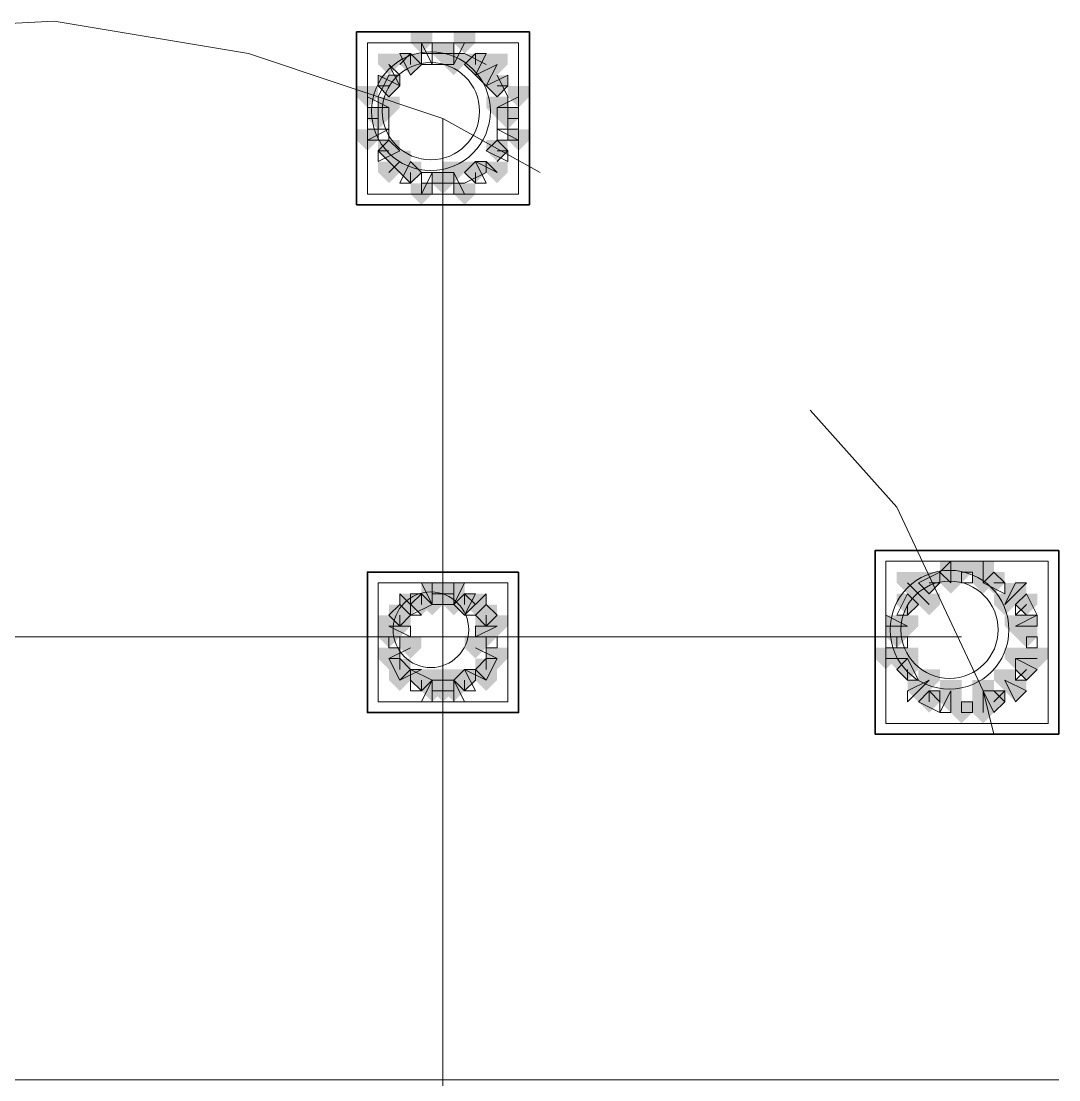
# Model space of a CAD drawing. Header units: millimetres. Extents: x 2315 to 4619, y 1334 to 1897.
# Drawn here: x 3696.15 to 3702.01, y 1554.71 to 1560.69 of the extents above; entities that cross this region are included whole.
import ezdxf

# ---------------------------------------------------------------- set-up
doc = ezdxf.new("R2010")
doc.units = ezdxf.units.MM
for name, color, linetype, true_color in [('PDF_10', 7, 'Continuous', 0x00b85c), ('PDF_AXIS', 7, 'Continuous', 0x00b85c), ('PDF_柱构件', 7, 'Continuous', 0x00b85c), ('PDF_转运站初步方案', 7, 'Continuous', 0x00b85c)]:
    doc.layers.add(name, color=color, linetype=linetype, true_color=true_color)
doc.layers.add('PDF_中心线层', color=1, linetype='Continuous')
doc.layers.add('PDF_粗实线层', color=7, linetype='Continuous')

msp = doc.modelspace()

# ---------------------------------------------------------------- hatches: boundary and pattern name
at = {"layer": 'PDF_10', "transparency": 33554559}
for points in [[(3698.5327, 1560.5703), (3698.4716, 1560.5703), (3698.4716, 1560.5093), (3698.5327, 1560.4482), (3698.5937, 1560.5093), (3698.5937, 1560.5703)], [(3698.5327, 1560.5703), (3698.4716, 1560.5703), (3698.4716, 1560.5093), (3698.5327, 1560.4482), (3698.5937, 1560.5093), (3698.5937, 1560.5703)], [(3698.5327, 1560.5703), (3698.4716, 1560.5703), (3698.4716, 1560.5093), (3698.5327, 1560.4482), (3698.5937, 1560.5093), (3698.5937, 1560.5703)], [(3698.3494, 1560.5093), (3698.2883, 1560.5093), (3698.2883, 1560.4482), (3698.3494, 1560.3871), (3698.4105, 1560.4482), (3698.4105, 1560.5093)], [(3698.3494, 1560.5093), (3698.2883, 1560.5093), (3698.2883, 1560.4482), (3698.3494, 1560.3871), (3698.4105, 1560.4482), (3698.4105, 1560.5093)], [(3698.7159, 1560.5093), (3698.6548, 1560.5093), (3698.6548, 1560.4482), (3698.7159, 1560.3871), (3698.777, 1560.4482), (3698.777, 1560.5093)], [(3698.7159, 1560.5093), (3698.6548, 1560.5093), (3698.6548, 1560.4482), (3698.7159, 1560.3871), (3698.777, 1560.4482), (3698.777, 1560.5093)], [(3698.2273, 1560.3871), (3698.1662, 1560.3871), (3698.1662, 1560.326), (3698.2273, 1560.2649), (3698.2883, 1560.326), (3698.2883, 1560.3871)], [(3698.2273, 1560.3871), (3698.1662, 1560.3871), (3698.1662, 1560.326), (3698.2273, 1560.2649), (3698.2883, 1560.326), (3698.2883, 1560.3871)], [(3698.8381, 1560.3871), (3698.777, 1560.3871), (3698.777, 1560.326), (3698.8381, 1560.2649), (3698.8991, 1560.326), (3698.8991, 1560.3871)], [(3698.8381, 1560.3871), (3698.777, 1560.3871), (3698.777, 1560.326), (3698.8381, 1560.2649), (3698.8991, 1560.326), (3698.8991, 1560.3871)], [(3698.1662, 1560.2039), (3698.1051, 1560.2039), (3698.1051, 1560.1428), (3698.1662, 1560.0817), (3698.2273, 1560.1428), (3698.2273, 1560.2039)], [(3698.1662, 1560.2039), (3698.1051, 1560.2039), (3698.1051, 1560.1428), (3698.1662, 1560.0817), (3698.2273, 1560.1428), (3698.2273, 1560.2039)], [(3698.8991, 1560.2039), (3698.8381, 1560.2039), (3698.8381, 1560.1428), (3698.8991, 1560.0817), (3698.9602, 1560.1428), (3698.9602, 1560.2039)], [(3698.8991, 1560.2039), (3698.8381, 1560.2039), (3698.8381, 1560.1428), (3698.8991, 1560.0817), (3698.9602, 1560.1428), (3698.9602, 1560.2039)], [(3698.2273, 1560.0206), (3698.1662, 1560.0206), (3698.1662, 1559.9595), (3698.2273, 1559.8985), (3698.2883, 1559.9595), (3698.2883, 1560.0206)], [(3698.2273, 1560.0206), (3698.1662, 1560.0206), (3698.1662, 1559.9595), (3698.2273, 1559.8985), (3698.2883, 1559.9595), (3698.2883, 1560.0206)], [(3698.8381, 1560.0206), (3698.777, 1560.0206), (3698.777, 1559.9595), (3698.8381, 1559.8985), (3698.8991, 1559.9595), (3698.8991, 1560.0206)], [(3698.8381, 1560.0206), (3698.777, 1560.0206), (3698.777, 1559.9595), (3698.8381, 1559.8985), (3698.8991, 1559.9595), (3698.8991, 1560.0206)], [(3698.3494, 1559.8985), (3698.2883, 1559.8985), (3698.2883, 1559.8374), (3698.3494, 1559.7763), (3698.4105, 1559.8374), (3698.4105, 1559.8985)], [(3698.3494, 1559.8985), (3698.2883, 1559.8985), (3698.2883, 1559.8374), (3698.3494, 1559.7763), (3698.4105, 1559.8374), (3698.4105, 1559.8985)], [(3698.7159, 1559.8985), (3698.6548, 1559.8985), (3698.6548, 1559.8374), (3698.7159, 1559.7763), (3698.777, 1559.8374), (3698.777, 1559.8985)], [(3698.7159, 1559.8985), (3698.6548, 1559.8985), (3698.6548, 1559.8374), (3698.7159, 1559.7763), (3698.777, 1559.8374), (3698.777, 1559.8985)], [(3698.5327, 1559.8374), (3698.4716, 1559.8374), (3698.4716, 1559.7763), (3698.5327, 1559.7152), (3698.5937, 1559.7763), (3698.5937, 1559.8374)], [(3698.5327, 1559.8374), (3698.4716, 1559.8374), (3698.4716, 1559.7763), (3698.5327, 1559.7152), (3698.5937, 1559.7763), (3698.5937, 1559.8374)], [(3701.4646, 1557.6385), (3701.4035, 1557.6385), (3701.4035, 1557.5774), (3701.4646, 1557.5163), (3701.5256, 1557.5774), (3701.5256, 1557.6385)], [(3701.4646, 1557.6385), (3701.4035, 1557.6385), (3701.4035, 1557.5774), (3701.4646, 1557.5163), (3701.5256, 1557.5774), (3701.5256, 1557.6385)], [(3701.2813, 1557.5774), (3701.2202, 1557.5774), (3701.2202, 1557.5163), (3701.2813, 1557.4552), (3701.3424, 1557.5163), (3701.3424, 1557.5774)], [(3701.2813, 1557.5774), (3701.2202, 1557.5774), (3701.2202, 1557.5163), (3701.2813, 1557.4552), (3701.3424, 1557.5163), (3701.3424, 1557.5774)], [(3701.2813, 1557.5774), (3701.2202, 1557.5774), (3701.2202, 1557.5163), (3701.2813, 1557.4552), (3701.3424, 1557.5163), (3701.3424, 1557.5774)], [(3701.6478, 1557.5774), (3701.5867, 1557.5774), (3701.5867, 1557.5163), (3701.6478, 1557.4552), (3701.7089, 1557.5163), (3701.7089, 1557.5774)], [(3701.6478, 1557.5774), (3701.5867, 1557.5774), (3701.5867, 1557.5163), (3701.6478, 1557.4552), (3701.7089, 1557.5163), (3701.7089, 1557.5774)], [(3698.5327, 1557.5163), (3698.4716, 1557.5163), (3698.4716, 1557.4552), (3698.5327, 1557.3941), (3698.5937, 1557.4552), (3698.5937, 1557.5163)], [(3698.5327, 1557.5163), (3698.4716, 1557.5163), (3698.4716, 1557.4552), (3698.5327, 1557.3941), (3698.5937, 1557.4552), (3698.5937, 1557.5163)], [(3698.5327, 1557.5163), (3698.4716, 1557.5163), (3698.4716, 1557.4552), (3698.5327, 1557.3941), (3698.5937, 1557.4552), (3698.5937, 1557.5163)], [(3698.4105, 1557.4552), (3698.3494, 1557.4552), (3698.3494, 1557.3941), (3698.4105, 1557.333), (3698.4716, 1557.3941), (3698.4716, 1557.4552)], [(3698.4105, 1557.4552), (3698.3494, 1557.4552), (3698.3494, 1557.3941), (3698.4105, 1557.333), (3698.4716, 1557.3941), (3698.4716, 1557.4552)], [(3698.6548, 1557.4552), (3698.5937, 1557.4552), (3698.5937, 1557.3941), (3698.6548, 1557.333), (3698.7159, 1557.3941), (3698.7159, 1557.4552)], [(3698.6548, 1557.4552), (3698.5937, 1557.4552), (3698.5937, 1557.3941), (3698.6548, 1557.333), (3698.7159, 1557.3941), (3698.7159, 1557.4552)], [(3701.1591, 1557.4552), (3701.0981, 1557.4552), (3701.0981, 1557.3941), (3701.1591, 1557.333), (3701.2202, 1557.3941), (3701.2202, 1557.4552)], [(3701.1591, 1557.4552), (3701.0981, 1557.4552), (3701.0981, 1557.3941), (3701.1591, 1557.333), (3701.2202, 1557.3941), (3701.2202, 1557.4552)], [(3701.831, 1557.4552), (3701.77, 1557.4552), (3701.77, 1557.3941), (3701.831, 1557.333), (3701.8921, 1557.3941), (3701.8921, 1557.4552)], [(3701.831, 1557.4552), (3701.77, 1557.4552), (3701.77, 1557.3941), (3701.831, 1557.333), (3701.8921, 1557.3941), (3701.8921, 1557.4552)], [(3698.2883, 1557.3941), (3698.2273, 1557.3941), (3698.2273, 1557.333), (3698.2883, 1557.272), (3698.3494, 1557.333), (3698.3494, 1557.3941)], [(3698.2883, 1557.3941), (3698.2273, 1557.3941), (3698.2273, 1557.333), (3698.2883, 1557.272), (3698.3494, 1557.333), (3698.3494, 1557.3941)], [(3698.2883, 1557.3941), (3698.2273, 1557.3941), (3698.2273, 1557.333), (3698.2883, 1557.272), (3698.3494, 1557.333), (3698.3494, 1557.3941)], [(3698.777, 1557.3941), (3698.7159, 1557.3941), (3698.7159, 1557.333), (3698.777, 1557.272), (3698.8381, 1557.333), (3698.8381, 1557.3941)], [(3698.777, 1557.3941), (3698.7159, 1557.3941), (3698.7159, 1557.333), (3698.777, 1557.272), (3698.8381, 1557.333), (3698.8381, 1557.3941)], [(3698.777, 1557.3941), (3698.7159, 1557.3941), (3698.7159, 1557.333), (3698.777, 1557.272), (3698.8381, 1557.333), (3698.8381, 1557.3941)], [(3698.2273, 1557.272), (3698.1662, 1557.272), (3698.1662, 1557.2109), (3698.2273, 1557.1498), (3698.2883, 1557.2109), (3698.2883, 1557.272)], [(3698.2273, 1557.272), (3698.1662, 1557.272), (3698.1662, 1557.2109), (3698.2273, 1557.1498), (3698.2883, 1557.2109), (3698.2883, 1557.272)], [(3698.777, 1557.272), (3698.7159, 1557.272), (3698.7159, 1557.2109), (3698.777, 1557.1498), (3698.8381, 1557.2109), (3698.8381, 1557.272)], [(3698.777, 1557.272), (3698.7159, 1557.272), (3698.7159, 1557.2109), (3698.777, 1557.1498), (3698.8381, 1557.2109), (3698.8381, 1557.272)], [(3701.0981, 1557.272), (3701.037, 1557.272), (3701.037, 1557.2109), (3701.0981, 1557.1498), (3701.1591, 1557.2109), (3701.1591, 1557.272)], [(3701.0981, 1557.272), (3701.037, 1557.272), (3701.037, 1557.2109), (3701.0981, 1557.1498), (3701.1591, 1557.2109), (3701.1591, 1557.272)], [(3701.831, 1557.272), (3701.77, 1557.272), (3701.77, 1557.2109), (3701.831, 1557.1498), (3701.8921, 1557.2109), (3701.8921, 1557.272)], [(3701.831, 1557.272), (3701.77, 1557.272), (3701.77, 1557.2109), (3701.831, 1557.1498), (3701.8921, 1557.2109), (3701.8921, 1557.272)], [(3698.2883, 1557.0887), (3698.2273, 1557.0887), (3698.2273, 1557.0276), (3698.2883, 1556.9666), (3698.3494, 1557.0276), (3698.3494, 1557.0887)], [(3698.2883, 1557.0887), (3698.2273, 1557.0887), (3698.2273, 1557.0276), (3698.2883, 1556.9666), (3698.3494, 1557.0276), (3698.3494, 1557.0887)], [(3698.777, 1557.0887), (3698.7159, 1557.0887), (3698.7159, 1557.0276), (3698.777, 1556.9666), (3698.8381, 1557.0276), (3698.8381, 1557.0887)], [(3698.777, 1557.0887), (3698.7159, 1557.0887), (3698.7159, 1557.0276), (3698.777, 1556.9666), (3698.8381, 1557.0276), (3698.8381, 1557.0887)], [(3701.1591, 1557.0887), (3701.0981, 1557.0887), (3701.0981, 1557.0276), (3701.1591, 1556.9666), (3701.2202, 1557.0276), (3701.2202, 1557.0887)], [(3701.1591, 1557.0887), (3701.0981, 1557.0887), (3701.0981, 1557.0276), (3701.1591, 1556.9666), (3701.2202, 1557.0276), (3701.2202, 1557.0887)], [(3701.831, 1557.0887), (3701.77, 1557.0887), (3701.77, 1557.0276), (3701.831, 1556.9666), (3701.8921, 1557.0276), (3701.8921, 1557.0887)], [(3701.831, 1557.0887), (3701.77, 1557.0887), (3701.77, 1557.0276), (3701.831, 1556.9666), (3701.8921, 1557.0276), (3701.8921, 1557.0887)], [(3698.4105, 1557.0276), (3698.3494, 1557.0276), (3698.3494, 1556.9666), (3698.4105, 1556.9055), (3698.4716, 1556.9666), (3698.4716, 1557.0276)], [(3698.4105, 1557.0276), (3698.3494, 1557.0276), (3698.3494, 1556.9666), (3698.4105, 1556.9055), (3698.4716, 1556.9666), (3698.4716, 1557.0276)], [(3698.6548, 1557.0276), (3698.5937, 1557.0276), (3698.5937, 1556.9666), (3698.6548, 1556.9055), (3698.7159, 1556.9666), (3698.7159, 1557.0276)], [(3698.6548, 1557.0276), (3698.5937, 1557.0276), (3698.5937, 1556.9666), (3698.6548, 1556.9055), (3698.7159, 1556.9666), (3698.7159, 1557.0276)], [(3698.5327, 1556.9666), (3698.4716, 1556.9666), (3698.4716, 1556.9055), (3698.5327, 1556.8444), (3698.5937, 1556.9055), (3698.5937, 1556.9666)], [(3698.5327, 1556.9666), (3698.4716, 1556.9666), (3698.4716, 1556.9055), (3698.5327, 1556.8444), (3698.5937, 1556.9055), (3698.5937, 1556.9666)], [(3698.5327, 1556.9666), (3698.4716, 1556.9666), (3698.4716, 1556.9055), (3698.5327, 1556.8444), (3698.5937, 1556.9055), (3698.5937, 1556.9666)], [(3701.2813, 1556.9055), (3701.2202, 1556.9055), (3701.2202, 1556.8444), (3701.2813, 1556.7833), (3701.3424, 1556.8444), (3701.3424, 1556.9055)], [(3701.2813, 1556.9055), (3701.2202, 1556.9055), (3701.2202, 1556.8444), (3701.2813, 1556.7833), (3701.3424, 1556.8444), (3701.3424, 1556.9055)], [(3701.6478, 1556.9055), (3701.5867, 1556.9055), (3701.5867, 1556.8444), (3701.6478, 1556.7833), (3701.7089, 1556.8444), (3701.7089, 1556.9055)], [(3701.6478, 1556.9055), (3701.5867, 1556.9055), (3701.5867, 1556.8444), (3701.6478, 1556.7833), (3701.7089, 1556.8444), (3701.7089, 1556.9055)], [(3701.4646, 1556.8444), (3701.4035, 1556.8444), (3701.4035, 1556.7833), (3701.4646, 1556.7222), (3701.5256, 1556.7833), (3701.5256, 1556.8444)], [(3701.4646, 1556.8444), (3701.4035, 1556.8444), (3701.4035, 1556.7833), (3701.4646, 1556.7222), (3701.5256, 1556.7833), (3701.5256, 1556.8444)]]:
    msp.add_hatch(color=256, dxfattribs=at).paths.add_polyline_path(points)
at = {"layer": 'PDF_柱构件', "transparency": 33554559}
for points in [[(3698.4105, 1560.6314), (3698.3494, 1560.6314), (3698.3494, 1560.5703), (3698.4105, 1560.5093), (3698.4716, 1560.5703), (3698.4716, 1560.6314)], [(3698.6548, 1560.6314), (3698.5937, 1560.6314), (3698.5937, 1560.5703), (3698.6548, 1560.5093), (3698.7159, 1560.5703), (3698.7159, 1560.6314)], [(3698.2273, 1560.5093), (3698.1662, 1560.5093), (3698.1662, 1560.4482), (3698.2273, 1560.3871), (3698.2883, 1560.4482), (3698.2883, 1560.5093)], [(3698.5937, 1560.5093), (3698.5327, 1560.5093), (3698.5327, 1560.4482), (3698.5937, 1560.3871), (3698.6548, 1560.4482), (3698.6548, 1560.5093)], [(3698.8381, 1560.5093), (3698.777, 1560.5093), (3698.777, 1560.4482), (3698.8381, 1560.3871), (3698.8991, 1560.4482), (3698.8991, 1560.5093)], [(3698.777, 1560.4482), (3698.7159, 1560.4482), (3698.7159, 1560.3871), (3698.777, 1560.326), (3698.8381, 1560.3871), (3698.8381, 1560.4482)], [(3698.1051, 1560.326), (3698.044, 1560.326), (3698.044, 1560.2649), (3698.1051, 1560.2039), (3698.1662, 1560.2649), (3698.1662, 1560.326)], [(3698.9602, 1560.326), (3698.8991, 1560.326), (3698.8991, 1560.2649), (3698.9602, 1560.2039), (3699.0213, 1560.2649), (3699.0213, 1560.326)], [(3698.2273, 1560.2649), (3698.1662, 1560.2649), (3698.1662, 1560.2039), (3698.2273, 1560.1428), (3698.2883, 1560.2039), (3698.2883, 1560.2649)], [(3698.8381, 1560.2649), (3698.777, 1560.2649), (3698.777, 1560.2039), (3698.8381, 1560.1428), (3698.8991, 1560.2039), (3698.8991, 1560.2649)], [(3698.1051, 1560.0817), (3698.044, 1560.0817), (3698.044, 1560.0206), (3698.1051, 1559.9595), (3698.1662, 1560.0206), (3698.1662, 1560.0817)], [(3698.9602, 1560.0817), (3698.8991, 1560.0817), (3698.8991, 1560.0206), (3698.9602, 1559.9595), (3699.0213, 1560.0206), (3699.0213, 1560.0817)], [(3698.2883, 1559.9595), (3698.2273, 1559.9595), (3698.2273, 1559.8985), (3698.2883, 1559.8374), (3698.3494, 1559.8985), (3698.3494, 1559.9595)], [(3698.2273, 1559.8985), (3698.1662, 1559.8985), (3698.1662, 1559.8374), (3698.2273, 1559.7763), (3698.2883, 1559.8374), (3698.2883, 1559.8985)], [(3698.5937, 1559.8985), (3698.5327, 1559.8985), (3698.5327, 1559.8374), (3698.5937, 1559.7763), (3698.6548, 1559.8374), (3698.6548, 1559.8985)], [(3698.8381, 1559.8985), (3698.777, 1559.8985), (3698.777, 1559.8374), (3698.8381, 1559.7763), (3698.8991, 1559.8374), (3698.8991, 1559.8985)], [(3698.4105, 1559.7763), (3698.3494, 1559.7763), (3698.3494, 1559.7152), (3698.4105, 1559.6541), (3698.4716, 1559.7152), (3698.4716, 1559.7763)], [(3698.6548, 1559.7763), (3698.5937, 1559.7763), (3698.5937, 1559.7152), (3698.6548, 1559.6541), (3698.7159, 1559.7152), (3698.7159, 1559.7763)], [(3701.4035, 1557.6385), (3701.3424, 1557.6385), (3701.3424, 1557.5774), (3701.4035, 1557.5163), (3701.4646, 1557.5774), (3701.4646, 1557.6385)], [(3701.5867, 1557.6385), (3701.5256, 1557.6385), (3701.5256, 1557.5774), (3701.5867, 1557.5163), (3701.6478, 1557.5774), (3701.6478, 1557.6385)], [(3701.1591, 1557.5774), (3701.0981, 1557.5774), (3701.0981, 1557.5163), (3701.1591, 1557.4552), (3701.2202, 1557.5163), (3701.2202, 1557.5774)], [(3701.4035, 1557.5774), (3701.3424, 1557.5774), (3701.3424, 1557.5163), (3701.4035, 1557.4552), (3701.4646, 1557.5163), (3701.4646, 1557.5774)], [(3701.5867, 1557.5774), (3701.5256, 1557.5774), (3701.5256, 1557.5163), (3701.5867, 1557.4552), (3701.6478, 1557.5163), (3701.6478, 1557.5774)], [(3698.4716, 1557.5163), (3698.4105, 1557.5163), (3698.4105, 1557.4552), (3698.4716, 1557.3941), (3698.5327, 1557.4552), (3698.5327, 1557.5163)], [(3698.5937, 1557.5163), (3698.5327, 1557.5163), (3698.5327, 1557.4552), (3698.5937, 1557.3941), (3698.6548, 1557.4552), (3698.6548, 1557.5163)], [(3701.2202, 1557.5163), (3701.1591, 1557.5163), (3701.1591, 1557.4552), (3701.2202, 1557.3941), (3701.2813, 1557.4552), (3701.2813, 1557.5163)], [(3701.77, 1557.5163), (3701.7089, 1557.5163), (3701.7089, 1557.4552), (3701.77, 1557.3941), (3701.831, 1557.4552), (3701.831, 1557.5163)], [(3698.3494, 1557.4552), (3698.2883, 1557.4552), (3698.2883, 1557.3941), (3698.3494, 1557.333), (3698.4105, 1557.3941), (3698.4105, 1557.4552)], [(3698.4716, 1557.4552), (3698.4105, 1557.4552), (3698.4105, 1557.3941), (3698.4716, 1557.333), (3698.5327, 1557.3941), (3698.5327, 1557.4552)], [(3698.5937, 1557.4552), (3698.5327, 1557.4552), (3698.5327, 1557.3941), (3698.5937, 1557.333), (3698.6548, 1557.3941), (3698.6548, 1557.4552)], [(3698.7159, 1557.4552), (3698.6548, 1557.4552), (3698.6548, 1557.3941), (3698.7159, 1557.333), (3698.777, 1557.3941), (3698.777, 1557.4552)], [(3701.2813, 1557.4552), (3701.2202, 1557.4552), (3701.2202, 1557.3941), (3701.2813, 1557.333), (3701.3424, 1557.3941), (3701.3424, 1557.4552)], [(3701.7089, 1557.4552), (3701.6478, 1557.4552), (3701.6478, 1557.3941), (3701.7089, 1557.333), (3701.77, 1557.3941), (3701.77, 1557.4552)], [(3698.2273, 1557.333), (3698.1662, 1557.333), (3698.1662, 1557.272), (3698.2273, 1557.2109), (3698.2883, 1557.272), (3698.2883, 1557.333)], [(3698.2883, 1557.333), (3698.2273, 1557.333), (3698.2273, 1557.272), (3698.2883, 1557.2109), (3698.3494, 1557.272), (3698.3494, 1557.333)], [(3698.777, 1557.333), (3698.7159, 1557.333), (3698.7159, 1557.272), (3698.777, 1557.2109), (3698.8381, 1557.272), (3698.8381, 1557.333)], [(3698.8381, 1557.333), (3698.777, 1557.333), (3698.777, 1557.272), (3698.8381, 1557.2109), (3698.8991, 1557.272), (3698.8991, 1557.333)], [(3701.0981, 1557.333), (3701.037, 1557.333), (3701.037, 1557.272), (3701.0981, 1557.2109), (3701.1591, 1557.272), (3701.1591, 1557.333)], [(3701.1591, 1557.333), (3701.0981, 1557.333), (3701.0981, 1557.272), (3701.1591, 1557.2109), (3701.2202, 1557.272), (3701.2202, 1557.333)], [(3701.77, 1557.333), (3701.7089, 1557.333), (3701.7089, 1557.272), (3701.77, 1557.2109), (3701.831, 1557.272), (3701.831, 1557.333)], [(3701.831, 1557.333), (3701.77, 1557.333), (3701.77, 1557.272), (3701.831, 1557.2109), (3701.8921, 1557.272), (3701.8921, 1557.333)], [(3698.3494, 1557.2109), (3698.2883, 1557.2109), (3698.2883, 1557.1498), (3698.3494, 1557.0887), (3698.4105, 1557.1498), (3698.4105, 1557.2109)], [(3698.7159, 1557.2109), (3698.6548, 1557.2109), (3698.6548, 1557.1498), (3698.7159, 1557.0887), (3698.777, 1557.1498), (3698.777, 1557.2109)], [(3698.2273, 1557.1498), (3698.1662, 1557.1498), (3698.1662, 1557.0887), (3698.2273, 1557.0276), (3698.2883, 1557.0887), (3698.2883, 1557.1498)], [(3698.8381, 1557.1498), (3698.777, 1557.1498), (3698.777, 1557.0887), (3698.8381, 1557.0276), (3698.8991, 1557.0887), (3698.8991, 1557.1498)], [(3701.037, 1557.1498), (3700.9759, 1557.1498), (3700.9759, 1557.0887), (3701.037, 1557.0276), (3701.0981, 1557.0887), (3701.0981, 1557.1498)], [(3701.0981, 1557.1498), (3701.037, 1557.1498), (3701.037, 1557.0887), (3701.0981, 1557.0276), (3701.1591, 1557.0887), (3701.1591, 1557.1498)], [(3701.1591, 1557.1498), (3701.0981, 1557.1498), (3701.0981, 1557.0887), (3701.1591, 1557.0276), (3701.2202, 1557.0887), (3701.2202, 1557.1498)], [(3701.77, 1557.1498), (3701.7089, 1557.1498), (3701.7089, 1557.0887), (3701.77, 1557.0276), (3701.831, 1557.0887), (3701.831, 1557.1498)], [(3701.831, 1557.1498), (3701.77, 1557.1498), (3701.77, 1557.0887), (3701.831, 1557.0276), (3701.8921, 1557.0887), (3701.8921, 1557.1498)], [(3701.8921, 1557.1498), (3701.831, 1557.1498), (3701.831, 1557.0887), (3701.8921, 1557.0276), (3701.9532, 1557.0887), (3701.9532, 1557.1498)], [(3698.2883, 1557.0276), (3698.2273, 1557.0276), (3698.2273, 1556.9666), (3698.2883, 1556.9055), (3698.3494, 1556.9666), (3698.3494, 1557.0276)], [(3698.4716, 1557.0276), (3698.4105, 1557.0276), (3698.4105, 1556.9666), (3698.4716, 1556.9055), (3698.5327, 1556.9666), (3698.5327, 1557.0276)], [(3698.5937, 1557.0276), (3698.5327, 1557.0276), (3698.5327, 1556.9666), (3698.5937, 1556.9055), (3698.6548, 1556.9666), (3698.6548, 1557.0276)], [(3698.777, 1557.0276), (3698.7159, 1557.0276), (3698.7159, 1556.9666), (3698.777, 1556.9055), (3698.8381, 1556.9666), (3698.8381, 1557.0276)], [(3701.2813, 1557.0276), (3701.2202, 1557.0276), (3701.2202, 1556.9666), (3701.2813, 1556.9055), (3701.3424, 1556.9666), (3701.3424, 1557.0276)], [(3701.7089, 1557.0276), (3701.6478, 1557.0276), (3701.6478, 1556.9666), (3701.7089, 1556.9055), (3701.77, 1556.9666), (3701.77, 1557.0276)], [(3698.4716, 1556.9666), (3698.4105, 1556.9666), (3698.4105, 1556.9055), (3698.4716, 1556.8444), (3698.5327, 1556.9055), (3698.5327, 1556.9666)], [(3698.5937, 1556.9666), (3698.5327, 1556.9666), (3698.5327, 1556.9055), (3698.5937, 1556.8444), (3698.6548, 1556.9055), (3698.6548, 1556.9666)], [(3701.2202, 1556.9666), (3701.1591, 1556.9666), (3701.1591, 1556.9055), (3701.2202, 1556.8444), (3701.2813, 1556.9055), (3701.2813, 1556.9666)], [(3701.4035, 1556.9666), (3701.3424, 1556.9666), (3701.3424, 1556.9055), (3701.4035, 1556.8444), (3701.4646, 1556.9055), (3701.4646, 1556.9666)], [(3701.5867, 1556.9666), (3701.5256, 1556.9666), (3701.5256, 1556.9055), (3701.5867, 1556.8444), (3701.6478, 1556.9055), (3701.6478, 1556.9666)], [(3701.77, 1556.9666), (3701.7089, 1556.9666), (3701.7089, 1556.9055), (3701.77, 1556.8444), (3701.831, 1556.9055), (3701.831, 1556.9666)], [(3701.4035, 1556.9055), (3701.3424, 1556.9055), (3701.3424, 1556.8444), (3701.4035, 1556.7833), (3701.4646, 1556.8444), (3701.4646, 1556.9055)], [(3701.5867, 1556.9055), (3701.5256, 1556.9055), (3701.5256, 1556.8444), (3701.5867, 1556.7833), (3701.6478, 1556.8444), (3701.6478, 1556.9055)], [(3701.5867, 1556.8444), (3701.5256, 1556.8444), (3701.5256, 1556.7833), (3701.5867, 1556.7222), (3701.6478, 1556.7833), (3701.6478, 1556.8444)]]:
    msp.add_hatch(color=256, dxfattribs=at).paths.add_polyline_path(points)
at = {"layer": 'PDF_转运站初步方案', "transparency": 33554559}
for points in [[(3698.5327, 1560.5703), (3698.4716, 1560.5703), (3698.4716, 1560.5093), (3698.5327, 1560.4482), (3698.5937, 1560.5093), (3698.5937, 1560.5703)], [(3698.5327, 1560.5703), (3698.4716, 1560.5703), (3698.4716, 1560.5093), (3698.5327, 1560.4482), (3698.5937, 1560.5093), (3698.5937, 1560.5703)], [(3698.3494, 1560.5093), (3698.2883, 1560.5093), (3698.2883, 1560.4482), (3698.3494, 1560.3871), (3698.4105, 1560.4482), (3698.4105, 1560.5093)], [(3698.3494, 1560.5093), (3698.2883, 1560.5093), (3698.2883, 1560.4482), (3698.3494, 1560.3871), (3698.4105, 1560.4482), (3698.4105, 1560.5093)], [(3698.7159, 1560.5093), (3698.6548, 1560.5093), (3698.6548, 1560.4482), (3698.7159, 1560.3871), (3698.777, 1560.4482), (3698.777, 1560.5093)], [(3698.7159, 1560.5093), (3698.6548, 1560.5093), (3698.6548, 1560.4482), (3698.7159, 1560.3871), (3698.777, 1560.4482), (3698.777, 1560.5093)], [(3698.2273, 1560.3871), (3698.1662, 1560.3871), (3698.1662, 1560.326), (3698.2273, 1560.2649), (3698.2883, 1560.326), (3698.2883, 1560.3871)], [(3698.2273, 1560.3871), (3698.1662, 1560.3871), (3698.1662, 1560.326), (3698.2273, 1560.2649), (3698.2883, 1560.326), (3698.2883, 1560.3871)], [(3698.8381, 1560.3871), (3698.777, 1560.3871), (3698.777, 1560.326), (3698.8381, 1560.2649), (3698.8991, 1560.326), (3698.8991, 1560.3871)], [(3698.8381, 1560.3871), (3698.777, 1560.3871), (3698.777, 1560.326), (3698.8381, 1560.2649), (3698.8991, 1560.326), (3698.8991, 1560.3871)], [(3698.1662, 1560.2039), (3698.1051, 1560.2039), (3698.1051, 1560.1428), (3698.1662, 1560.0817), (3698.2273, 1560.1428), (3698.2273, 1560.2039)], [(3698.1662, 1560.2039), (3698.1051, 1560.2039), (3698.1051, 1560.1428), (3698.1662, 1560.0817), (3698.2273, 1560.1428), (3698.2273, 1560.2039)], [(3698.8991, 1560.2039), (3698.8381, 1560.2039), (3698.8381, 1560.1428), (3698.8991, 1560.0817), (3698.9602, 1560.1428), (3698.9602, 1560.2039)], [(3698.8991, 1560.2039), (3698.8381, 1560.2039), (3698.8381, 1560.1428), (3698.8991, 1560.0817), (3698.9602, 1560.1428), (3698.9602, 1560.2039)], [(3698.2273, 1560.0206), (3698.1662, 1560.0206), (3698.1662, 1559.9595), (3698.2273, 1559.8985), (3698.2883, 1559.9595), (3698.2883, 1560.0206)], [(3698.2273, 1560.0206), (3698.1662, 1560.0206), (3698.1662, 1559.9595), (3698.2273, 1559.8985), (3698.2883, 1559.9595), (3698.2883, 1560.0206)], [(3698.8381, 1560.0206), (3698.777, 1560.0206), (3698.777, 1559.9595), (3698.8381, 1559.8985), (3698.8991, 1559.9595), (3698.8991, 1560.0206)], [(3698.8381, 1560.0206), (3698.777, 1560.0206), (3698.777, 1559.9595), (3698.8381, 1559.8985), (3698.8991, 1559.9595), (3698.8991, 1560.0206)], [(3698.3494, 1559.8985), (3698.2883, 1559.8985), (3698.2883, 1559.8374), (3698.3494, 1559.7763), (3698.4105, 1559.8374), (3698.4105, 1559.8985)], [(3698.3494, 1559.8985), (3698.2883, 1559.8985), (3698.2883, 1559.8374), (3698.3494, 1559.7763), (3698.4105, 1559.8374), (3698.4105, 1559.8985)], [(3698.7159, 1559.8985), (3698.6548, 1559.8985), (3698.6548, 1559.8374), (3698.7159, 1559.7763), (3698.777, 1559.8374), (3698.777, 1559.8985)], [(3698.7159, 1559.8985), (3698.6548, 1559.8985), (3698.6548, 1559.8374), (3698.7159, 1559.7763), (3698.777, 1559.8374), (3698.777, 1559.8985)], [(3698.5327, 1559.8374), (3698.4716, 1559.8374), (3698.4716, 1559.7763), (3698.5327, 1559.7152), (3698.5937, 1559.7763), (3698.5937, 1559.8374)], [(3698.5327, 1559.8374), (3698.4716, 1559.8374), (3698.4716, 1559.7763), (3698.5327, 1559.7152), (3698.5937, 1559.7763), (3698.5937, 1559.8374)], [(3701.4646, 1557.6385), (3701.4035, 1557.6385), (3701.4035, 1557.5774), (3701.4646, 1557.5163), (3701.5256, 1557.5774), (3701.5256, 1557.6385)], [(3701.4646, 1557.6385), (3701.4035, 1557.6385), (3701.4035, 1557.5774), (3701.4646, 1557.5163), (3701.5256, 1557.5774), (3701.5256, 1557.6385)], [(3701.2813, 1557.5774), (3701.2202, 1557.5774), (3701.2202, 1557.5163), (3701.2813, 1557.4552), (3701.3424, 1557.5163), (3701.3424, 1557.5774)], [(3701.2813, 1557.5774), (3701.2202, 1557.5774), (3701.2202, 1557.5163), (3701.2813, 1557.4552), (3701.3424, 1557.5163), (3701.3424, 1557.5774)], [(3701.6478, 1557.5774), (3701.5867, 1557.5774), (3701.5867, 1557.5163), (3701.6478, 1557.4552), (3701.7089, 1557.5163), (3701.7089, 1557.5774)], [(3701.6478, 1557.5774), (3701.5867, 1557.5774), (3701.5867, 1557.5163), (3701.6478, 1557.4552), (3701.7089, 1557.5163), (3701.7089, 1557.5774)], [(3698.5327, 1557.5163), (3698.4716, 1557.5163), (3698.4716, 1557.4552), (3698.5327, 1557.3941), (3698.5937, 1557.4552), (3698.5937, 1557.5163)], [(3698.5327, 1557.5163), (3698.4716, 1557.5163), (3698.4716, 1557.4552), (3698.5327, 1557.3941), (3698.5937, 1557.4552), (3698.5937, 1557.5163)], [(3698.4105, 1557.4552), (3698.3494, 1557.4552), (3698.3494, 1557.3941), (3698.4105, 1557.333), (3698.4716, 1557.3941), (3698.4716, 1557.4552)], [(3698.4105, 1557.4552), (3698.3494, 1557.4552), (3698.3494, 1557.3941), (3698.4105, 1557.333), (3698.4716, 1557.3941), (3698.4716, 1557.4552)], [(3698.6548, 1557.4552), (3698.5937, 1557.4552), (3698.5937, 1557.3941), (3698.6548, 1557.333), (3698.7159, 1557.3941), (3698.7159, 1557.4552)], [(3698.6548, 1557.4552), (3698.5937, 1557.4552), (3698.5937, 1557.3941), (3698.6548, 1557.333), (3698.7159, 1557.3941), (3698.7159, 1557.4552)], [(3701.1591, 1557.4552), (3701.0981, 1557.4552), (3701.0981, 1557.3941), (3701.1591, 1557.333), (3701.2202, 1557.3941), (3701.2202, 1557.4552)], [(3701.1591, 1557.4552), (3701.0981, 1557.4552), (3701.0981, 1557.3941), (3701.1591, 1557.333), (3701.2202, 1557.3941), (3701.2202, 1557.4552)], [(3701.831, 1557.4552), (3701.77, 1557.4552), (3701.77, 1557.3941), (3701.831, 1557.333), (3701.8921, 1557.3941), (3701.8921, 1557.4552)], [(3701.831, 1557.4552), (3701.77, 1557.4552), (3701.77, 1557.3941), (3701.831, 1557.333), (3701.8921, 1557.3941), (3701.8921, 1557.4552)], [(3698.2883, 1557.3941), (3698.2273, 1557.3941), (3698.2273, 1557.333), (3698.2883, 1557.272), (3698.3494, 1557.333), (3698.3494, 1557.3941)], [(3698.2883, 1557.3941), (3698.2273, 1557.3941), (3698.2273, 1557.333), (3698.2883, 1557.272), (3698.3494, 1557.333), (3698.3494, 1557.3941)], [(3698.777, 1557.3941), (3698.7159, 1557.3941), (3698.7159, 1557.333), (3698.777, 1557.272), (3698.8381, 1557.333), (3698.8381, 1557.3941)], [(3698.777, 1557.3941), (3698.7159, 1557.3941), (3698.7159, 1557.333), (3698.777, 1557.272), (3698.8381, 1557.333), (3698.8381, 1557.3941)], [(3698.2273, 1557.272), (3698.1662, 1557.272), (3698.1662, 1557.2109), (3698.2273, 1557.1498), (3698.2883, 1557.2109), (3698.2883, 1557.272)], [(3698.2273, 1557.272), (3698.1662, 1557.272), (3698.1662, 1557.2109), (3698.2273, 1557.1498), (3698.2883, 1557.2109), (3698.2883, 1557.272)], [(3698.777, 1557.272), (3698.7159, 1557.272), (3698.7159, 1557.2109), (3698.777, 1557.1498), (3698.8381, 1557.2109), (3698.8381, 1557.272)], [(3698.777, 1557.272), (3698.7159, 1557.272), (3698.7159, 1557.2109), (3698.777, 1557.1498), (3698.8381, 1557.2109), (3698.8381, 1557.272)], [(3701.0981, 1557.272), (3701.037, 1557.272), (3701.037, 1557.2109), (3701.0981, 1557.1498), (3701.1591, 1557.2109), (3701.1591, 1557.272)], [(3701.0981, 1557.272), (3701.037, 1557.272), (3701.037, 1557.2109), (3701.0981, 1557.1498), (3701.1591, 1557.2109), (3701.1591, 1557.272)], [(3701.831, 1557.272), (3701.77, 1557.272), (3701.77, 1557.2109), (3701.831, 1557.1498), (3701.8921, 1557.2109), (3701.8921, 1557.272)], [(3701.831, 1557.272), (3701.77, 1557.272), (3701.77, 1557.2109), (3701.831, 1557.1498), (3701.8921, 1557.2109), (3701.8921, 1557.272)], [(3698.2883, 1557.0887), (3698.2273, 1557.0887), (3698.2273, 1557.0276), (3698.2883, 1556.9666), (3698.3494, 1557.0276), (3698.3494, 1557.0887)], [(3698.2883, 1557.0887), (3698.2273, 1557.0887), (3698.2273, 1557.0276), (3698.2883, 1556.9666), (3698.3494, 1557.0276), (3698.3494, 1557.0887)], [(3698.777, 1557.0887), (3698.7159, 1557.0887), (3698.7159, 1557.0276), (3698.777, 1556.9666), (3698.8381, 1557.0276), (3698.8381, 1557.0887)], [(3698.777, 1557.0887), (3698.7159, 1557.0887), (3698.7159, 1557.0276), (3698.777, 1556.9666), (3698.8381, 1557.0276), (3698.8381, 1557.0887)], [(3701.1591, 1557.0887), (3701.0981, 1557.0887), (3701.0981, 1557.0276), (3701.1591, 1556.9666), (3701.2202, 1557.0276), (3701.2202, 1557.0887)], [(3701.1591, 1557.0887), (3701.0981, 1557.0887), (3701.0981, 1557.0276), (3701.1591, 1556.9666), (3701.2202, 1557.0276), (3701.2202, 1557.0887)], [(3701.831, 1557.0887), (3701.77, 1557.0887), (3701.77, 1557.0276), (3701.831, 1556.9666), (3701.8921, 1557.0276), (3701.8921, 1557.0887)], [(3701.831, 1557.0887), (3701.77, 1557.0887), (3701.77, 1557.0276), (3701.831, 1556.9666), (3701.8921, 1557.0276), (3701.8921, 1557.0887)], [(3698.4105, 1557.0276), (3698.3494, 1557.0276), (3698.3494, 1556.9666), (3698.4105, 1556.9055), (3698.4716, 1556.9666), (3698.4716, 1557.0276)], [(3698.4105, 1557.0276), (3698.3494, 1557.0276), (3698.3494, 1556.9666), (3698.4105, 1556.9055), (3698.4716, 1556.9666), (3698.4716, 1557.0276)], [(3698.6548, 1557.0276), (3698.5937, 1557.0276), (3698.5937, 1556.9666), (3698.6548, 1556.9055), (3698.7159, 1556.9666), (3698.7159, 1557.0276)], [(3698.6548, 1557.0276), (3698.5937, 1557.0276), (3698.5937, 1556.9666), (3698.6548, 1556.9055), (3698.7159, 1556.9666), (3698.7159, 1557.0276)], [(3698.5327, 1556.9666), (3698.4716, 1556.9666), (3698.4716, 1556.9055), (3698.5327, 1556.8444), (3698.5937, 1556.9055), (3698.5937, 1556.9666)], [(3698.5327, 1556.9666), (3698.4716, 1556.9666), (3698.4716, 1556.9055), (3698.5327, 1556.8444), (3698.5937, 1556.9055), (3698.5937, 1556.9666)], [(3701.2813, 1556.9055), (3701.2202, 1556.9055), (3701.2202, 1556.8444), (3701.2813, 1556.7833), (3701.3424, 1556.8444), (3701.3424, 1556.9055)], [(3701.2813, 1556.9055), (3701.2202, 1556.9055), (3701.2202, 1556.8444), (3701.2813, 1556.7833), (3701.3424, 1556.8444), (3701.3424, 1556.9055)], [(3701.6478, 1556.9055), (3701.5867, 1556.9055), (3701.5867, 1556.8444), (3701.6478, 1556.7833), (3701.7089, 1556.8444), (3701.7089, 1556.9055)], [(3701.6478, 1556.9055), (3701.5867, 1556.9055), (3701.5867, 1556.8444), (3701.6478, 1556.7833), (3701.7089, 1556.8444), (3701.7089, 1556.9055)], [(3701.4646, 1556.8444), (3701.4035, 1556.8444), (3701.4035, 1556.7833), (3701.4646, 1556.7222), (3701.5256, 1556.7833), (3701.5256, 1556.8444)], [(3701.4646, 1556.8444), (3701.4035, 1556.8444), (3701.4035, 1556.7833), (3701.4646, 1556.7222), (3701.5256, 1556.7833), (3701.5256, 1556.8444)]]:
    msp.add_hatch(color=256, dxfattribs=at).paths.add_polyline_path(points)

# ---------------------------------------------------------------- linework, layer by layer
at = {"layer": 'PDF_10', "lineweight": 18}
for points in [[(3698.2883, 1560.4482), (3698.3494, 1560.5093), (3698.3494, 1560.4482)], [(3698.4716, 1560.5093), (3698.5937, 1560.5093)], [(3698.6548, 1560.5093), (3698.777, 1560.4482)], [(3698.7159, 1560.4482), (3698.7159, 1560.5093)], [(3698.1662, 1560.2649), (3698.2273, 1560.3871)], [(3698.8381, 1560.3871), (3698.8991, 1560.2649)], [(3698.2273, 1560.326), (3698.1662, 1560.326)], [(3698.8381, 1560.326), (3698.8991, 1560.326)], [(3698.1662, 1560.0817), (3698.1662, 1560.2039)], [(3698.8991, 1560.2039), (3698.8991, 1560.0817)], [(3698.1662, 1560.1428), (3698.1051, 1560.1428)], [(3698.8991, 1560.1428), (3698.9602, 1560.1428)], [(3698.2273, 1559.8985), (3698.1662, 1559.9595), (3698.2273, 1559.9595)], [(3698.8381, 1559.9595), (3698.8991, 1559.9595), (3698.8381, 1559.8985)], [(3698.3494, 1559.8374), (3698.3494, 1559.7763), (3698.2883, 1559.8374)], [(3698.777, 1559.8374), (3698.6548, 1559.7763)], [(3698.7159, 1559.8374), (3698.7159, 1559.7763)], [(3698.5937, 1559.7763), (3698.4716, 1559.7763)], [(3698.5327, 1559.7763), (3698.5327, 1559.7152)], [(3701.5256, 1557.5774), (3701.4646, 1557.5774), (3701.4646, 1557.5163)], [(3701.3424, 1557.5163), (3701.2813, 1557.5163)], [(3701.7089, 1557.5163), (3701.6478, 1557.5163), (3701.7089, 1557.5163)], [(3698.4105, 1557.3941), (3698.4105, 1557.4552), (3698.3494, 1557.3941)], [(3698.5937, 1557.4552), (3698.4716, 1557.4552)], [(3698.7159, 1557.3941), (3698.6548, 1557.4552), (3698.6548, 1557.3941)], [(3701.1591, 1557.3941), (3701.1591, 1557.333), (3701.1591, 1557.3941)], [(3701.831, 1557.333), (3701.77, 1557.3941)], [(3701.77, 1557.333), (3701.831, 1557.3941)], [(3698.2883, 1557.333), (3698.2883, 1557.272)], [(3698.777, 1557.272), (3698.777, 1557.333)], [(3698.2883, 1557.2109), (3698.2273, 1557.2109), (3698.2273, 1557.1498)], [(3698.777, 1557.1498), (3698.777, 1557.2109), (3698.8381, 1557.2109)], [(3701.1591, 1557.2109), (3701.0981, 1557.2109), (3701.0981, 1557.1498)], [(3701.831, 1557.1498), (3701.831, 1557.2109), (3701.8921, 1557.2109)], [(3698.2883, 1557.0276), (3698.2883, 1557.0887), (3698.2883, 1557.0276)], [(3698.777, 1557.0276), (3698.777, 1557.0887), (3698.777, 1557.0276)], [(3701.1591, 1556.9666), (3701.1591, 1557.0276), (3701.1591, 1556.9666)], [(3701.77, 1556.9666), (3701.831, 1557.0276)], [(3701.77, 1557.0276), (3701.831, 1556.9666)], [(3698.3494, 1556.9666), (3698.4105, 1556.9055), (3698.4105, 1556.9666)], [(3698.6548, 1556.9666), (3698.6548, 1556.9055), (3698.7159, 1556.9666)], [(3698.4716, 1556.9055), (3698.5937, 1556.9055)], [(3701.2813, 1556.8444), (3701.2813, 1556.9055), (3701.3424, 1556.8444)], [(3701.6478, 1556.8444), (3701.7089, 1556.9055)], [(3701.6478, 1556.9055), (3701.7089, 1556.8444)], [(3701.4646, 1556.8444), (3701.4646, 1556.7833), (3701.5256, 1556.7833)]]:
    msp.add_lwpolyline(points, dxfattribs=at)
at = {"layer": 'PDF_AXIS', "lineweight": 18}
for points in [[(3698.1051, 1560.5703), (3698.1051, 1559.7152), (3698.9602, 1559.7152), (3698.9602, 1560.5703)], [(3701.9532, 1557.6385), (3701.9532, 1556.7222), (3701.037, 1556.7222), (3701.037, 1557.6385)], [(3698.8991, 1557.5163), (3698.8991, 1556.8444), (3698.1662, 1556.8444), (3698.1662, 1557.5163)]]:
    msp.add_lwpolyline(points, close=True, dxfattribs=at)
at = {"layer": 'PDF_中心线层', "color": 112, "lineweight": 18, "true_color": 0x00b85c}
for points in [[(3690.0424, 1554.7066), (3690.0424, 1555.2563), (3690.2867, 1556.3557), (3690.7143, 1557.4552), (3691.3251, 1558.3714), (3692.1191, 1559.2266), (3693.0354, 1559.8985), (3694.0737, 1560.326), (3695.1732, 1560.6314), (3696.3337, 1560.6925), (3697.4332, 1560.5093), (3698.5327, 1560.1428), (3699.0824, 1559.8374)], [(3698.5327, 1549.2093), (3698.5327, 1560.1428)], [(3700.6094, 1558.4936), (3701.0981, 1557.9439), (3701.5867, 1556.9055), (3701.6478, 1556.6612)], [(3690.5921, 1557.2109), (3701.4646, 1557.2109)], [(3702.0143, 1554.7066), (3690.0424, 1554.7066), (3702.0143, 1554.7066)]]:
    msp.add_lwpolyline(points, dxfattribs=at)
at = {"layer": 'PDF_柱构件', "lineweight": 18}
for points in [[(3698.4105, 1560.5703), (3698.4105, 1560.4482), (3698.4716, 1560.4482)], [(3698.4716, 1560.4482), (3698.5937, 1560.4482), (3698.5937, 1560.5703), (3698.4716, 1560.5703)], [(3698.6548, 1560.5703), (3698.5937, 1560.4482)], [(3698.3494, 1560.3871), (3698.4105, 1560.4482), (3698.3494, 1560.5093), (3698.2883, 1560.5093)], [(3698.6548, 1560.4482), (3698.7159, 1560.3871), (3698.777, 1560.5093), (3698.7159, 1560.5093)], [(3698.2273, 1560.4482), (3698.2883, 1560.326), (3698.2883, 1560.3871)], [(3698.8381, 1560.4482), (3698.7159, 1560.3871), (3698.777, 1560.326)], [(3698.2273, 1560.2649), (3698.2883, 1560.326), (3698.1662, 1560.3871), (3698.1662, 1560.326)], [(3698.777, 1560.326), (3698.8381, 1560.2649), (3698.8991, 1560.326), (3698.8991, 1560.3871)], [(3698.1051, 1560.2649), (3698.2273, 1560.2039)], [(3698.9602, 1560.2649), (3698.8381, 1560.2039)], [(3698.2273, 1560.0817), (3698.2273, 1560.2039), (3698.1051, 1560.2039), (3698.1051, 1560.0817)], [(3698.8381, 1560.2039), (3698.8381, 1560.0817), (3698.9602, 1560.0817), (3698.9602, 1560.2039)], [(3698.1051, 1560.0206), (3698.2273, 1560.0206), (3698.2273, 1560.0817)], [(3698.9602, 1560.0206), (3698.8381, 1560.0817), (3698.8381, 1560.0206)], [(3698.2883, 1559.9595), (3698.2273, 1560.0206), (3698.1662, 1559.9595), (3698.1662, 1559.8985)], [(3698.8381, 1560.0206), (3698.777, 1559.9595), (3698.8991, 1559.8985), (3698.8991, 1559.9595)], [(3698.2273, 1559.8374), (3698.2883, 1559.8985)], [(3698.4105, 1559.8374), (3698.3494, 1559.8985), (3698.2883, 1559.7763), (3698.3494, 1559.7763)], [(3698.7159, 1559.8985), (3698.6548, 1559.8374), (3698.7159, 1559.7763), (3698.777, 1559.7763)], [(3698.8381, 1559.8374), (3698.777, 1559.8985), (3698.7159, 1559.8985)], [(3698.4105, 1559.7152), (3698.4716, 1559.8374), (3698.4105, 1559.8374)], [(3698.5937, 1559.8374), (3698.4716, 1559.8374), (3698.4716, 1559.7152), (3698.5937, 1559.7152)], [(3698.6548, 1559.7152), (3698.5937, 1559.8374)], [(3701.4035, 1557.6385), (3701.4035, 1557.5163), (3701.3424, 1557.5774)], [(3701.5867, 1557.5774), (3701.5867, 1557.5163), (3701.5867, 1557.6385)], [(3701.3424, 1557.5163), (3701.2813, 1557.4552), (3701.2202, 1557.5163), (3701.3424, 1557.5774)], [(3701.5256, 1557.5163), (3701.4646, 1557.5163), (3701.4646, 1557.5774), (3701.5256, 1557.5774)], [(3701.7089, 1557.4552), (3701.5867, 1557.5163), (3701.6478, 1557.5774), (3701.7089, 1557.5163)], [(3698.4716, 1557.5163), (3698.4716, 1557.3941), (3698.4105, 1557.5163)], [(3698.5937, 1557.3941), (3698.4716, 1557.3941), (3698.4716, 1557.5163), (3698.5937, 1557.5163)], [(3698.6548, 1557.5163), (3698.5937, 1557.3941), (3698.5937, 1557.5163)], [(3701.1591, 1557.5163), (3701.2813, 1557.3941)], [(3701.831, 1557.5163), (3701.7089, 1557.3941), (3701.77, 1557.5163)], [(3698.2883, 1557.4552), (3698.4105, 1557.333), (3698.3494, 1557.333), (3698.2883, 1557.3941)], [(3698.4716, 1557.3941), (3698.3494, 1557.333), (3698.3494, 1557.4552), (3698.4105, 1557.4552)], [(3698.6548, 1557.333), (3698.5937, 1557.3941), (3698.6548, 1557.4552), (3698.7159, 1557.4552)], [(3698.777, 1557.3941), (3698.7159, 1557.333), (3698.6548, 1557.333), (3698.777, 1557.4552)], [(3701.2202, 1557.3941), (3701.1591, 1557.333), (3701.0981, 1557.333), (3701.1591, 1557.4552)], [(3701.77, 1557.333), (3701.77, 1557.3941), (3701.831, 1557.4552), (3701.8921, 1557.333)], [(3698.3494, 1557.333), (3698.2883, 1557.272), (3698.2273, 1557.333), (3698.2883, 1557.3941)], [(3698.777, 1557.272), (3698.7159, 1557.333), (3698.777, 1557.3941), (3698.8381, 1557.333)], [(3701.037, 1557.333), (3701.1591, 1557.272), (3701.037, 1557.272)], [(3701.8921, 1557.272), (3701.77, 1557.272), (3701.8921, 1557.333)], [(3698.2273, 1557.272), (3698.3494, 1557.272), (3698.3494, 1557.2109)], [(3698.8381, 1557.272), (3698.7159, 1557.2109), (3698.7159, 1557.272)], [(3698.2883, 1557.2109), (3698.2883, 1557.1498), (3698.2273, 1557.1498), (3698.2273, 1557.2109)], [(3698.777, 1557.1498), (3698.777, 1557.2109), (3698.8381, 1557.2109), (3698.8381, 1557.1498)], [(3701.1591, 1557.2109), (3701.1591, 1557.1498), (3701.037, 1557.1498), (3701.037, 1557.2109)], [(3701.831, 1557.1498), (3701.831, 1557.2109), (3701.8921, 1557.2109), (3701.8921, 1557.1498)], [(3698.2273, 1557.0887), (3698.3494, 1557.1498)], [(3698.8381, 1557.0887), (3698.7159, 1557.1498)], [(3698.2883, 1557.0887), (3698.3494, 1557.0276), (3698.2883, 1556.9666), (3698.2273, 1557.0887)], [(3698.7159, 1557.0276), (3698.777, 1557.0887), (3698.8381, 1557.0887), (3698.777, 1556.9666)], [(3701.037, 1557.0887), (3701.1591, 1557.0887)], [(3701.1591, 1557.0887), (3701.2202, 1556.9666), (3701.1591, 1556.9666), (3701.0981, 1557.0276)], [(3701.8921, 1557.0887), (3701.77, 1557.0887)], [(3701.77, 1556.9666), (3701.77, 1557.0887), (3701.8921, 1557.0276), (3701.831, 1556.9666)], [(3698.2883, 1556.9666), (3698.3494, 1557.0276), (3698.4105, 1557.0276)], [(3698.3494, 1557.0276), (3698.4716, 1556.9666), (3698.4105, 1556.9055), (3698.3494, 1556.9055)], [(3698.5937, 1556.9666), (3698.6548, 1557.0276), (3698.7159, 1556.9055), (3698.6548, 1556.9055)], [(3698.777, 1556.9666), (3698.6548, 1557.0276), (3698.7159, 1557.0276)], [(3698.4105, 1556.8444), (3698.4716, 1556.9666), (3698.4716, 1556.8444)], [(3698.4716, 1556.9666), (3698.5937, 1556.9666), (3698.5937, 1556.8444), (3698.4716, 1556.8444)], [(3698.5937, 1556.8444), (3698.5937, 1556.9666), (3698.6548, 1556.8444)], [(3701.1591, 1556.9055), (3701.2813, 1556.9666), (3701.1591, 1556.8444)], [(3701.77, 1556.8444), (3701.7089, 1556.9666), (3701.831, 1556.9055)], [(3701.2813, 1556.9055), (3701.3424, 1556.9055), (3701.3424, 1556.7833), (3701.2202, 1556.8444)], [(3701.3424, 1556.7833), (3701.4035, 1556.9055), (3701.4035, 1556.7833)], [(3701.5867, 1556.7833), (3701.5867, 1556.9055)], [(3701.5867, 1556.9055), (3701.7089, 1556.9055), (3701.7089, 1556.8444), (3701.6478, 1556.7833)], [(3701.4646, 1556.8444), (3701.5256, 1556.8444), (3701.5256, 1556.7833), (3701.4646, 1556.7833)]]:
    msp.add_lwpolyline(points, close=True, dxfattribs=at)
for points in [[(3698.4105, 1560.5093), (3698.4716, 1560.5093)], [(3698.5937, 1560.5093), (3698.6548, 1560.5093)], [(3698.2273, 1560.3871), (3698.2883, 1560.3871)], [(3698.1662, 1560.2039), (3698.1662, 1560.2649)], [(3698.8991, 1560.2649), (3698.8991, 1560.2039)], [(3698.1662, 1560.0206), (3698.1662, 1560.0817)], [(3698.8991, 1560.0817), (3698.8991, 1560.0206)], [(3698.2883, 1559.8374), (3698.2273, 1559.8985)], [(3698.777, 1559.8985), (3698.777, 1559.8374)], [(3698.4716, 1559.7763), (3698.4105, 1559.7763)], [(3698.6548, 1559.7763), (3698.5937, 1559.7763)], [(3698.2883, 1557.1498), (3698.2883, 1557.0887)], [(3698.777, 1557.0887), (3698.777, 1557.1498)], [(3698.3494, 1557.0276), (3698.3494, 1556.9666)], [(3698.7159, 1556.9666), (3698.7159, 1557.0276)]]:
    msp.add_lwpolyline(points, dxfattribs=at)
at = {"layer": 'PDF_粗实线层', "color": 112, "lineweight": 35, "true_color": 0x00b85c}
for points in [[(3698.044, 1560.6314), (3698.044, 1559.6541), (3699.0213, 1559.6541), (3699.0213, 1560.6314)], [(3702.0143, 1557.6995), (3702.0143, 1556.6612), (3700.9759, 1556.6612), (3700.9759, 1557.6995)], [(3698.9602, 1557.5774), (3698.1051, 1557.5774), (3698.1051, 1556.7833), (3698.9602, 1556.7833)]]:
    msp.add_lwpolyline(points, close=True, dxfattribs=at)
at = {"layer": 'PDF_转运站初步方案', "lineweight": 18}
for centre, radius in [((3698.4645, 1560.1834), 0.3359), ((3698.4645, 1560.1834), 0.2749), ((3701.3965, 1557.2514), 0.3359), ((3701.3965, 1557.2514), 0.2749), ((3698.4645, 1557.2514), 0.2138), ((3698.4645, 1557.2514), 0.2138)]:
    msp.add_circle(centre, radius, dxfattribs=at)

doc.saveas('drawing.dxf')
